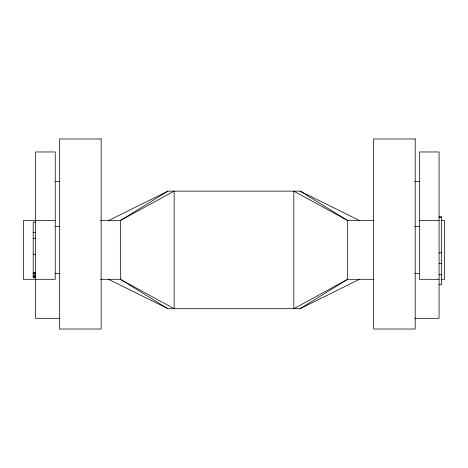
<?xml version="1.0" encoding="UTF-8"?>
<svg xmlns="http://www.w3.org/2000/svg" width="468" height="468" viewBox="0 0 468 468"><rect width="100%" height="100%" fill="white"/><g stroke="black" fill="none" stroke-linecap="round" stroke-linejoin="round"><path stroke-width="0.7" d="M359.488 220.533L300.076 191.143L167.924 191.143L120.334 220.533L100.626 220.533M108.512 279.302L167.924 308.687L300.076 308.687L347.665 279.302L373.95 279.302M108.512 220.533L167.924 191.143M300.076 308.687L359.488 279.302M55.089 181.52L59.413 181.52M414.589 181.52L419.632 181.52M439.078 216.561L441.523 216.561L441.523 284.725L439.078 284.725M439.078 217.684L441.523 217.684M55.236 220.533L23.4 220.533L23.4 279.302L55.236 279.302L55.236 151.965L35.644 151.965L35.644 318.316L59.413 318.316M373.95 220.533L347.665 220.533L293.851 191.143L293.851 308.687L347.665 279.302L347.665 220.533L300.076 191.143M419.486 220.533L439.078 220.533M440.996 220.533L444.6 220.533L444.6 279.302L440.996 279.302M35.644 222.124L33.199 222.124L33.199 277.694L35.644 277.694M55.089 226.413L59.413 226.413M414.589 226.413L419.632 226.413M33.199 232.292L35.644 232.292M33.199 238.446L35.644 238.446M439.078 252.855L441.523 252.855M33.199 254.299L35.644 254.299M439.078 263.519L441.523 263.519M33.199 272.364L35.644 272.364M33.199 273.183L35.644 273.183M55.089 273.423L59.413 273.423M414.589 273.423L419.632 273.423M33.199 273.757L35.644 273.757M439.078 274.774L441.523 274.774M33.199 275.155L35.644 275.155M33.199 276.073L35.644 276.073M33.199 276.793L35.644 276.793M33.199 277.471L35.644 277.471M100.626 279.302L120.334 279.302L174.149 308.687L174.149 191.143L120.334 220.533L120.334 279.302L167.924 308.687M439.078 279.302L419.486 279.302L419.486 151.965L439.078 151.965L439.078 318.316L414.589 318.316M101.141 138.978L59.506 138.978L59.506 329.022L101.141 329.022L101.141 138.978M415.215 138.978L373.581 138.978L373.581 329.022L415.215 329.022L415.215 138.978"/></g></svg>
